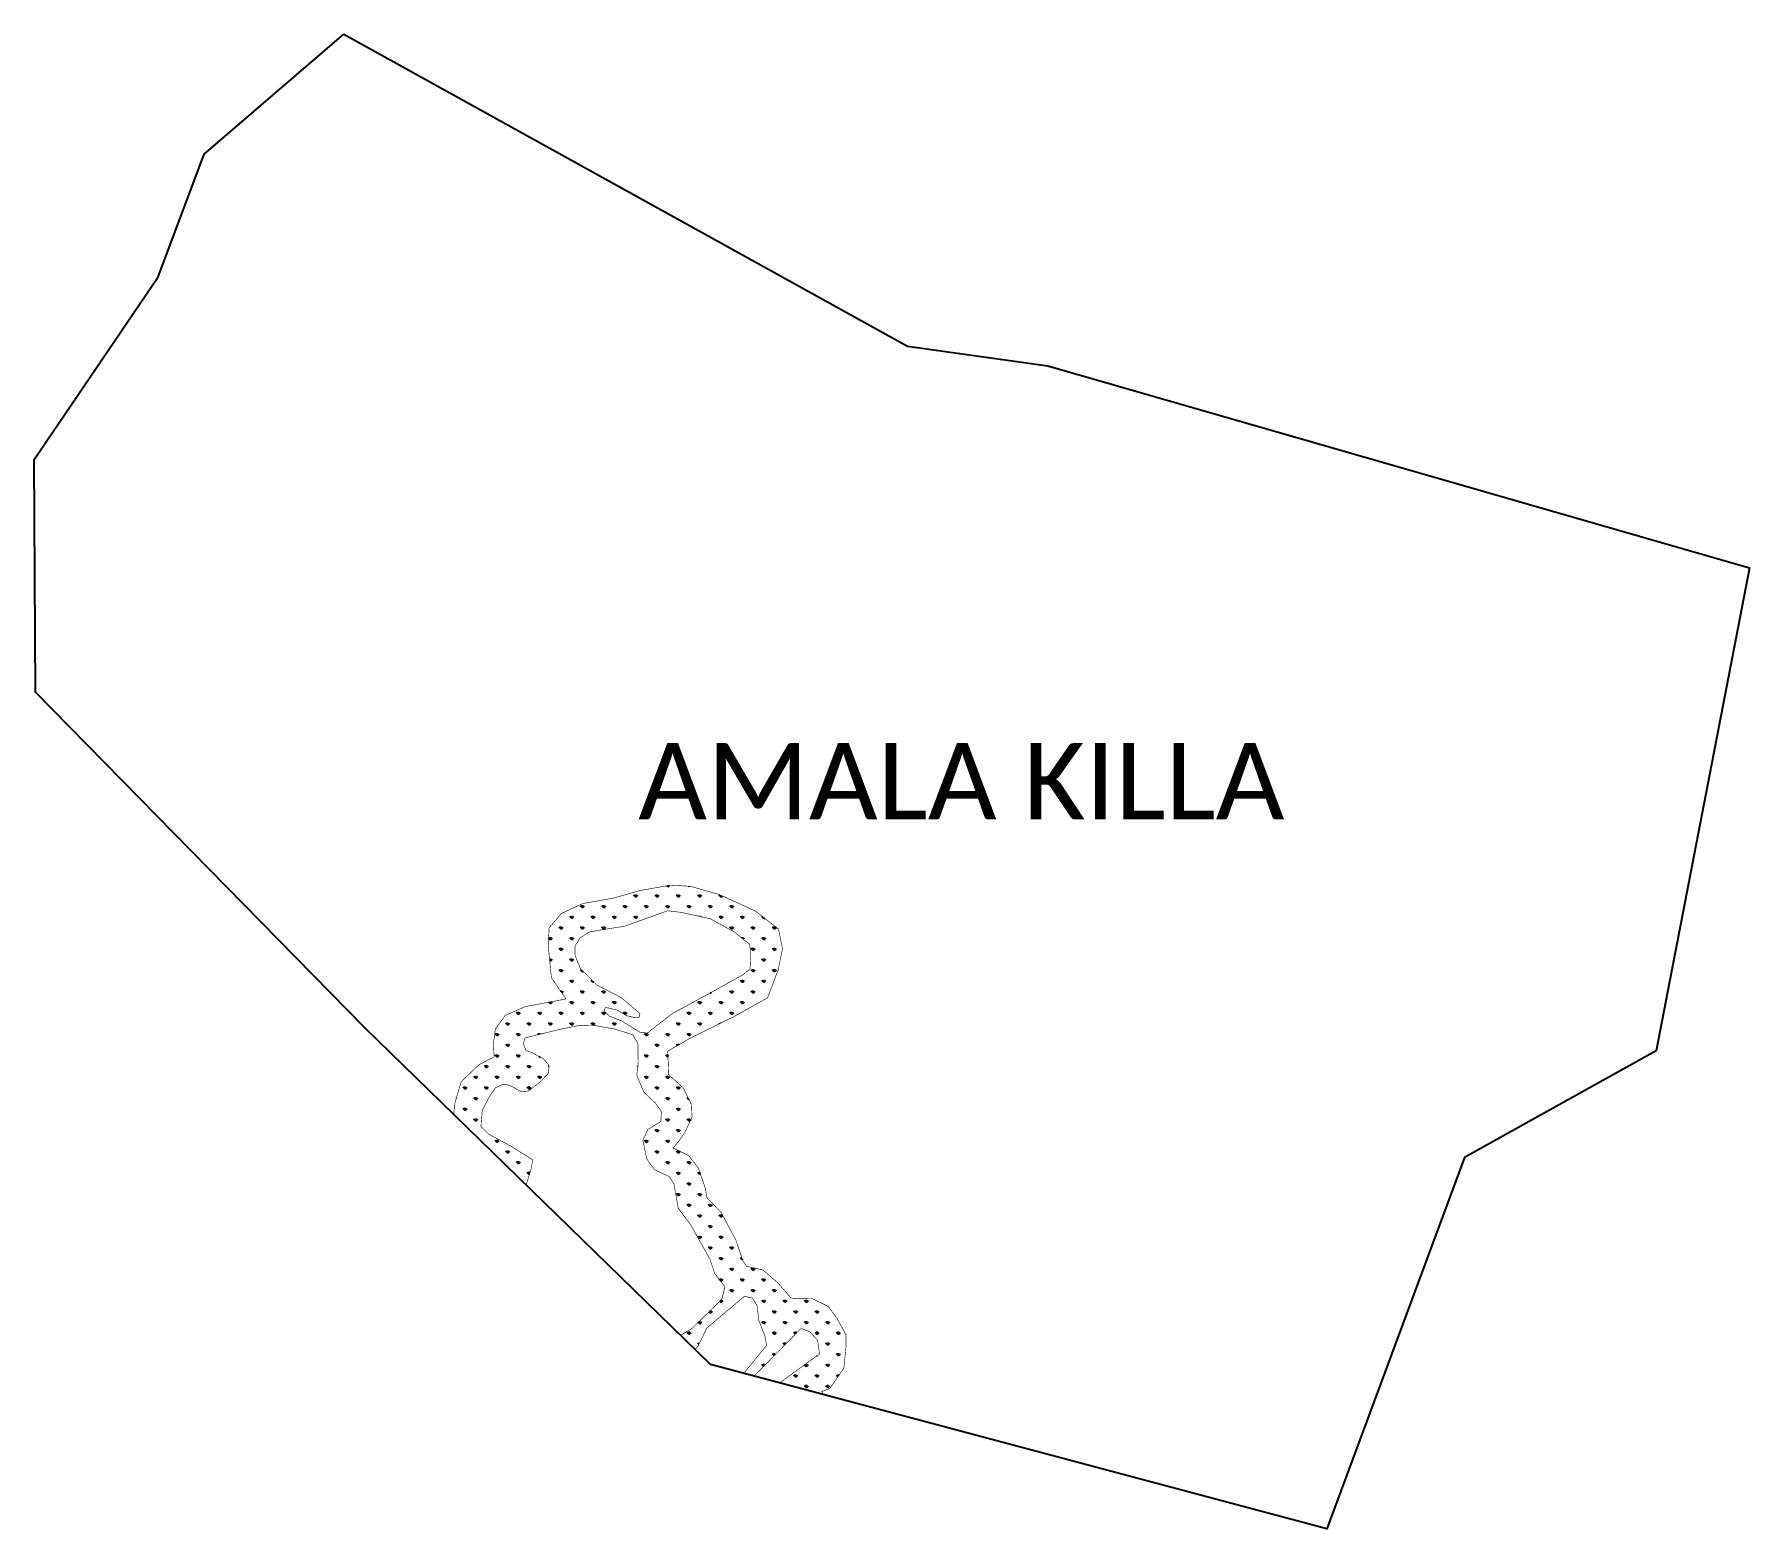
# Model space of a CAD drawing. Header units: metres. Extents: x 260510 to 263399, y 2153282 to 2155799.
import ezdxf

# ---------------------------------------------------------------- set-up
doc = ezdxf.new("R2010")
doc.units = ezdxf.units.M
for name, color, linetype in [('MANGROOVES BUFFER ZONE', 120, 'Continuous'), ('village', 3, 'Continuous'), ('VILLAGE NAME', 250, 'Continuous')]:
    doc.layers.add(name, color=color, linetype=linetype)

msp = doc.modelspace()

# ---------------------------------------------------------------- linework, layer by layer
at = {"layer": 'MANGROOVES BUFFER ZONE', "linetype": 'Continuous'}
for p, q in [((261576.9, 2154363.4), (261575.3, 2154365)), ((261576.9, 2154363.4), (261579.1, 2154365.7)), ((261576.9, 2154363.4), (261576.9, 2154365.3)), ((261612.8, 2154363.4), (261612.2, 2154364.1)), ((261612.8, 2154363.4), (261612.8, 2154364)), ((261612.8, 2154363.4), (261613.4, 2154364)), ((261433.2, 2154327.5), (261429.8, 2154330.9)), ((261433.2, 2154327.5), (261433.2, 2154332.3)), ((261433.2, 2154327.5), (261436.6, 2154330.9)), ((261469.1, 2154327.5), (261465.8, 2154330.9)), ((261469.1, 2154327.5), (261469.1, 2154332.3)), ((261469.1, 2154327.5), (261472.5, 2154330.9)), ((261505.1, 2154327.5), (261501.7, 2154330.9)), ((261505.1, 2154327.5), (261505.1, 2154332.3)), ((261505.1, 2154327.5), (261508.4, 2154330.9)), ((261523, 2154345.5), (261519.7, 2154348.9)), ((261523, 2154345.5), (261523, 2154350.2)), ((261523, 2154345.5), (261526.4, 2154348.9)), ((261541, 2154327.5), (261537.6, 2154330.9)), ((261541, 2154327.5), (261541, 2154332.3)), ((261541, 2154327.5), (261544.3, 2154330.9)), ((261558.9, 2154345.5), (261555.6, 2154348.9)), ((261558.9, 2154345.5), (261558.9, 2154350.2)), ((261558.9, 2154345.5), (261562.3, 2154348.9)), ((261576.9, 2154327.5), (261573.5, 2154330.9)), ((261576.9, 2154327.5), (261576.9, 2154332.3)), ((261576.9, 2154327.5), (261580.3, 2154330.9)), ((261594.9, 2154345.5), (261591.5, 2154348.9)), ((261594.9, 2154345.5), (261594.9, 2154350.2)), ((261594.9, 2154345.5), (261598.2, 2154348.9)), ((261612.8, 2154327.5), (261609.5, 2154330.9)), ((261612.8, 2154327.5), (261612.8, 2154332.3)), ((261612.8, 2154327.5), (261616.2, 2154330.9)), ((261630.8, 2154345.5), (261627.4, 2154348.9)), ((261630.8, 2154345.5), (261630.8, 2154350.2)), ((261630.8, 2154345.5), (261634.1, 2154348.9)), ((261648.7, 2154327.5), (261645.4, 2154330.9)), ((261648.7, 2154327.5), (261648.7, 2154332.3)), ((261648.7, 2154327.5), (261652.1, 2154330.9)), ((261666.7, 2154345.5), (261663.3, 2154348.9)), ((261666.7, 2154345.5), (261666.7, 2154348.7)), ((261666.7, 2154345.5), (261668.9, 2154347.7)), ((261684.7, 2154327.5), (261681.3, 2154330.9)), ((261684.7, 2154327.5), (261684.7, 2154332.3)), ((261684.7, 2154327.5), (261688, 2154330.9)), ((261415.3, 2154309.6), (261411.9, 2154312.9)), ((261415.3, 2154309.6), (261415.3, 2154314.3)), ((261415.3, 2154309.6), (261418.6, 2154312.9)), ((261451.2, 2154309.6), (261447.8, 2154312.9)), ((261451.2, 2154309.6), (261451.2, 2154314.3)), ((261451.2, 2154309.6), (261454.5, 2154312.9)), ((261487.1, 2154309.6), (261483.7, 2154312.9)), ((261487.1, 2154309.6), (261487.1, 2154314.3)), ((261487.1, 2154309.6), (261490.5, 2154312.9)), ((261523, 2154309.6), (261519.7, 2154312.9)), ((261523, 2154309.6), (261523, 2154314.3)), ((261523, 2154309.6), (261526.4, 2154312.9)), ((261630.8, 2154313.2), (261630.8, 2154314.3)), ((261633.8, 2154312.6), (261634.1, 2154312.9)), ((261666.7, 2154309.6), (261663.3, 2154312.9)), ((261666.7, 2154309.6), (261666.7, 2154314.3)), ((261666.7, 2154309.6), (261670.1, 2154312.9)), ((261702.6, 2154309.6), (261699.3, 2154312.9)), ((261702.6, 2154309.6), (261702.6, 2154314.3)), ((261702.6, 2154309.6), (261706, 2154312.9)), ((261738.5, 2154309.6), (261735.2, 2154312.9)), ((261738.5, 2154309.6), (261738.5, 2154311.3)), ((261738.5, 2154309.6), (261739.5, 2154310.5)), ((261379.3, 2154273.6), (261376.1, 2154276.9)), ((261379.3, 2154273.6), (261379.3, 2154278.4)), ((261379.3, 2154273.6), (261382.7, 2154277)), ((261397.3, 2154291.6), (261393.9, 2154295)), ((261397.3, 2154291.6), (261397.3, 2154296.4)), ((261397.3, 2154291.6), (261400.7, 2154295)), ((261415.3, 2154273.6), (261411.9, 2154277)), ((261415.3, 2154273.6), (261415.3, 2154278.4)), ((261415.3, 2154273.6), (261418.6, 2154277)), ((261433.2, 2154291.6), (261429.8, 2154295)), ((261433.2, 2154291.6), (261433.2, 2154296.4)), ((261433.2, 2154291.6), (261436.6, 2154295)), ((261469.1, 2154291.6), (261465.8, 2154295)), ((261469.1, 2154291.6), (261469.1, 2154296.4)), ((261469.1, 2154291.6), (261472.5, 2154295)), ((261684.7, 2154291.6), (261681.3, 2154295)), ((261684.7, 2154291.6), (261684.7, 2154296.4)), ((261684.7, 2154291.6), (261688, 2154295)), ((261702.6, 2154276.1), (261702.6, 2154278.4)), ((261704, 2154275), (261706, 2154277)), ((261720.6, 2154291.6), (261717.2, 2154295)), ((261720.6, 2154291.6), (261720.6, 2154296.4)), ((261720.6, 2154291.6), (261724, 2154295)), ((261738.5, 2154273.6), (261735.2, 2154277)), ((261738.5, 2154273.6), (261738.5, 2154278.4)), ((261738.5, 2154273.6), (261741.9, 2154277)), ((261756.5, 2154291.6), (261753.1, 2154295)), ((261756.5, 2154291.6), (261756.5, 2154296.4)), ((261756.5, 2154291.6), (261759.7, 2154294.8)), ((261379.3, 2154237.7), (261379.3, 2154242.5)), ((261379.3, 2154237.7), (261382.7, 2154241.1)), ((261397.3, 2154255.7), (261393.9, 2154259)), ((261397.3, 2154255.7), (261397.3, 2154260.4)), ((261397.3, 2154255.7), (261400.7, 2154259)), ((261415.3, 2154237.7), (261411.9, 2154241.1)), ((261415.3, 2154237.7), (261415.3, 2154242.5)), ((261415.3, 2154237.7), (261418.6, 2154241.1)), ((261720.6, 2154255.7), (261717.2, 2154259)), ((261720.6, 2154255.7), (261720.6, 2154260.4)), ((261720.6, 2154255.7), (261724, 2154259)), ((261738.5, 2154237.7), (261735.2, 2154241.1)), ((261738.5, 2154237.7), (261738.5, 2154242.5)), ((261738.5, 2154237.7), (261741.9, 2154241.1)), ((261756.5, 2154255.7), (261753.1, 2154259)), ((261756.5, 2154255.7), (261756.5, 2154260.4)), ((261756.5, 2154255.7), (261759.9, 2154259)), ((261379.3, 2154237.7), (261377.9, 2154239.2)), ((261397.3, 2154219.8), (261393.9, 2154223.1)), ((261397.3, 2154219.8), (261397.3, 2154224.5)), ((261397.3, 2154219.8), (261400.7, 2154223.1)), ((261433.2, 2154219.8), (261429.8, 2154223.1)), ((261433.2, 2154219.8), (261433.2, 2154221.9)), ((261433.2, 2154219.8), (261434.3, 2154220.8)), ((261720.6, 2154219.8), (261717.2, 2154223.1)), ((261720.6, 2154219.8), (261720.6, 2154224.5)), ((261720.6, 2154219.8), (261724, 2154223.1)), ((261756.5, 2154219.8), (261753.1, 2154223.1)), ((261756.5, 2154219.8), (261756.5, 2154224.5)), ((261756.5, 2154219.8), (261759.9, 2154223.1)), ((261397.3, 2154186.1), (261397.3, 2154188.6)), ((261398.2, 2154184.8), (261400.7, 2154187.2)), ((261415.3, 2154201.8), (261411.9, 2154205.2)), ((261415.3, 2154201.8), (261415.3, 2154206.6)), ((261415.3, 2154201.8), (261418.6, 2154205.2)), ((261433.2, 2154183.8), (261429.8, 2154187.2)), ((261433.2, 2154183.8), (261433.2, 2154188.6)), ((261433.2, 2154183.8), (261436.6, 2154187.2)), ((261451.2, 2154201.8), (261447.8, 2154205.2)), ((261451.2, 2154201.8), (261451.2, 2154204)), ((261451.2, 2154201.8), (261452.3, 2154202.9)), ((261469.1, 2154183.8), (261465.8, 2154187.2)), ((261469.1, 2154183.8), (261469.1, 2154188.6)), ((261469.1, 2154183.8), (261472.5, 2154187.2)), ((261648.7, 2154183.8), (261648.2, 2154184.3)), ((261648.7, 2154183.8), (261650.5, 2154185.6)), ((261648.7, 2154183.8), (261648.7, 2154184.6)), ((261684.7, 2154183.8), (261681.3, 2154187.2)), ((261684.7, 2154183.8), (261684.7, 2154188.6)), ((261684.7, 2154183.8), (261688, 2154187.2)), ((261702.6, 2154201.8), (261699.3, 2154205.2)), ((261702.6, 2154201.8), (261702.6, 2154206.6)), ((261702.6, 2154201.8), (261706, 2154205.2)), ((261720.6, 2154183.8), (261717.2, 2154187.2)), ((261720.6, 2154183.8), (261720.6, 2154188.6)), ((261720.6, 2154183.8), (261724, 2154187.2)), ((261738.5, 2154201.8), (261735.2, 2154205.2)), ((261738.5, 2154201.8), (261738.5, 2154206.6)), ((261738.5, 2154201.8), (261741.9, 2154205.2)), ((261325.5, 2154147.9), (261325.5, 2154152.7)), ((261361.4, 2154147.9), (261361.4, 2154152.7)), ((261379.3, 2154165.9), (261376.5, 2154168.7)), ((261379.3, 2154165.9), (261379.3, 2154169.3)), ((261379.3, 2154165.9), (261382.7, 2154169.2)), ((261397.3, 2154147.9), (261397.3, 2154152.7)), ((261415.3, 2154165.9), (261411.9, 2154169.2)), ((261415.3, 2154165.9), (261415.3, 2154170.6)), ((261415.3, 2154165.9), (261418.6, 2154169.2)), ((261433.2, 2154147.9), (261433.2, 2154152.7)), ((261451.2, 2154165.9), (261447.8, 2154169.2)), ((261451.2, 2154165.9), (261451.2, 2154170.6)), ((261451.2, 2154165.9), (261454.5, 2154169.2)), ((261469.1, 2154147.9), (261469.1, 2154152.7)), ((261487.1, 2154165.9), (261483.7, 2154169.2)), ((261487.1, 2154165.9), (261487.1, 2154170.6)), ((261487.1, 2154165.9), (261490.5, 2154169.2)), ((261505.1, 2154147.9), (261505.1, 2154152.7)), ((261612.8, 2154147.9), (261612.8, 2154152.7)), ((261630.8, 2154165.9), (261627.4, 2154169.2)), ((261630.8, 2154165.9), (261630.8, 2154170.6)), ((261630.8, 2154165.9), (261634.1, 2154169.2)), ((261648.7, 2154147.9), (261648.7, 2154152.7)), ((261666.7, 2154165.9), (261663.3, 2154169.2)), ((261666.7, 2154165.9), (261666.7, 2154170.6)), ((261666.7, 2154165.9), (261670.1, 2154169.2)), ((261684.7, 2154147.9), (261684.7, 2154152.7)), ((261702.6, 2154165.9), (261699.3, 2154169.2)), ((261702.6, 2154165.9), (261702.6, 2154170.6)), ((261702.6, 2154165.9), (261706, 2154169.2)), ((261307.5, 2154130), (261304.1, 2154133.3)), ((261307.5, 2154130), (261307.5, 2154134.7)), ((261307.5, 2154130), (261310.9, 2154133.3)), ((261325.5, 2154147.9), (261322.1, 2154151.3)), ((261325.5, 2154147.9), (261328.8, 2154151.3)), ((261343.4, 2154130), (261340, 2154133.3)), ((261343.4, 2154130), (261343.4, 2154134.7)), ((261343.4, 2154130), (261346.8, 2154133.3)), ((261361.4, 2154147.9), (261358, 2154151.3)), ((261361.4, 2154147.9), (261364.7, 2154151.3)), ((261379.3, 2154130), (261376, 2154133.3)), ((261379.3, 2154130), (261379.3, 2154134.7)), ((261379.3, 2154130), (261382.7, 2154133.3)), ((261397.3, 2154147.9), (261393.9, 2154151.3)), ((261397.3, 2154147.9), (261400.7, 2154151.3)), ((261415.3, 2154130), (261411.9, 2154133.3)), ((261415.3, 2154130), (261415.3, 2154134.7)), ((261415.3, 2154130), (261418.6, 2154133.3)), ((261433.2, 2154147.9), (261429.8, 2154151.3)), ((261433.2, 2154147.9), (261436.6, 2154151.3)), ((261451.2, 2154130), (261447.8, 2154133.3)), ((261451.2, 2154130), (261451.2, 2154134.7)), ((261451.2, 2154130), (261454.5, 2154133.3)), ((261469.1, 2154147.9), (261465.8, 2154151.3)), ((261469.1, 2154147.9), (261472.5, 2154151.3)), ((261487.1, 2154130), (261483.7, 2154133.3)), ((261487.1, 2154130), (261487.1, 2154134.7)), ((261487.1, 2154130), (261490.5, 2154133.3)), ((261505.1, 2154147.9), (261501.7, 2154151.3)), ((261505.1, 2154147.9), (261508.4, 2154151.3)), ((261558.9, 2154130), (261559.2, 2154130.2)), ((261558.9, 2154130), (261558.9, 2154130)), ((261558.9, 2154130), (261558.9, 2154130)), ((261594.9, 2154130), (261591.5, 2154133.3)), ((261594.9, 2154130), (261594.9, 2154134.7)), ((261594.9, 2154130), (261598.2, 2154133.3)), ((261612.8, 2154147.9), (261609.5, 2154151.3)), ((261612.8, 2154147.9), (261616.2, 2154151.3)), ((261630.8, 2154130), (261627.4, 2154133.3)), ((261630.8, 2154130), (261630.8, 2154134.7)), ((261630.8, 2154130), (261634.1, 2154133.3)), ((261648.7, 2154147.9), (261645.4, 2154151.3)), ((261648.7, 2154147.9), (261652.1, 2154151.3)), ((261664, 2154132.6), (261663.3, 2154133.3)), ((261666.7, 2154133.9), (261666.7, 2154134.7)), ((261684.7, 2154147.9), (261681.3, 2154151.3)), ((261684.7, 2154147.9), (261688, 2154151.3)), ((261289.5, 2154112), (261286.2, 2154115.4)), ((261289.5, 2154112), (261289.5, 2154116.8)), ((261289.5, 2154112), (261292.9, 2154115.4)), ((261307.5, 2154094), (261304.1, 2154097.4)), ((261307.5, 2154094), (261307.5, 2154098.8)), ((261307.5, 2154094), (261310.9, 2154097.4)), ((261325.5, 2154112), (261322.1, 2154115.4)), ((261325.5, 2154112), (261325.5, 2154116.8)), ((261325.5, 2154112), (261328.8, 2154115.4)), ((261359.1, 2154114.2), (261358, 2154115.4)), ((261361.4, 2154114.8), (261361.4, 2154116.8)), ((261541, 2154112), (261537.6, 2154115.4)), ((261541, 2154112), (261541, 2154116.8)), ((261541, 2154112), (261544.3, 2154115.4)), ((261558.9, 2154094), (261555.6, 2154097.4)), ((261558.9, 2154094), (261558.9, 2154098.8)), ((261558.9, 2154094), (261562.3, 2154097.4)), ((261576.9, 2154112), (261573.5, 2154115.4)), ((261576.9, 2154112), (261576.9, 2154116.8)), ((261576.9, 2154112), (261580.3, 2154115.4)), ((261593.1, 2154095.8), (261591.5, 2154097.4)), ((261594.9, 2154096.8), (261594.9, 2154098.8)), ((261612.8, 2154112), (261609.5, 2154115.4)), ((261612.8, 2154112), (261612.8, 2154116.8)), ((261612.8, 2154112), (261616.2, 2154115.4)), ((261289.5, 2154076.1), (261286.2, 2154079.4)), ((261289.5, 2154076.1), (261289.5, 2154080.8)), ((261289.5, 2154076.1), (261292.9, 2154079.4)), ((261325.5, 2154076.1), (261322.1, 2154079.4)), ((261325.5, 2154076.1), (261325.5, 2154080.8)), ((261325.5, 2154076.1), (261328.8, 2154079.4)), ((261361.4, 2154076.1), (261360, 2154077.5)), ((261361.4, 2154076.1), (261361.4, 2154076.7)), ((261361.4, 2154076.1), (261361.8, 2154076.5)), ((261541, 2154076.1), (261537.6, 2154079.4)), ((261541, 2154076.1), (261541, 2154080.8)), ((261541, 2154076.1), (261544.3, 2154079.4)), ((261576.9, 2154076.1), (261573.5, 2154079.4)), ((261576.9, 2154076.1), (261576.9, 2154080.8)), ((261576.9, 2154076.1), (261577.2, 2154076.4)), ((261253.6, 2154040.2), (261250.2, 2154043.5)), ((261253.6, 2154040.2), (261253.6, 2154044.9)), ((261253.6, 2154040.2), (261257, 2154043.5)), ((261271.6, 2154058.1), (261268.2, 2154061.5)), ((261271.6, 2154058.1), (261271.6, 2154062.9)), ((261271.6, 2154058.1), (261274.9, 2154061.5)), ((261289.5, 2154040.2), (261286.2, 2154043.5)), ((261289.5, 2154040.2), (261289.5, 2154044.9)), ((261289.5, 2154040.2), (261292.9, 2154043.5)), ((261307.5, 2154058.1), (261304.1, 2154061.5)), ((261307.5, 2154058.1), (261307.5, 2154062.9)), ((261307.5, 2154058.1), (261310.9, 2154061.5)), ((261325.5, 2154040.2), (261322.1, 2154043.5)), ((261325.5, 2154040.2), (261325.5, 2154044.9)), ((261325.5, 2154040.2), (261328.8, 2154043.5)), ((261343.4, 2154058.1), (261340, 2154061.5)), ((261343.4, 2154058.1), (261343.4, 2154062.9)), ((261343.4, 2154058.1), (261346.8, 2154061.5)), ((261361.4, 2154040.2), (261358, 2154043.5)), ((261361.4, 2154040.2), (261361.4, 2154044.9)), ((261361.4, 2154040.2), (261364.7, 2154043.5)), ((261376.9, 2154060.6), (261376, 2154061.5)), ((261526.1, 2154061.2), (261526.4, 2154061.5)), ((261541, 2154040.2), (261537.6, 2154043.5)), ((261541, 2154040.2), (261541, 2154044.9)), ((261541, 2154040.2), (261544.3, 2154043.5)), ((261558.9, 2154058.1), (261555.6, 2154061.5)), ((261558.9, 2154058.1), (261558.9, 2154062.9)), ((261558.9, 2154058.1), (261562.3, 2154061.5)), ((261576.9, 2154040.2), (261573.5, 2154043.5)), ((261576.9, 2154040.2), (261576.9, 2154044.9)), ((261576.9, 2154040.2), (261580.3, 2154043.5)), ((261235.7, 2154022.2), (261232.3, 2154025.6)), ((261235.7, 2154022.2), (261235.7, 2154027)), ((261235.7, 2154022.2), (261239, 2154025.6)), ((261253.6, 2154004.2), (261253.6, 2154009)), ((261271.6, 2154022.2), (261268.2, 2154025.6)), ((261271.6, 2154022.2), (261271.6, 2154027)), ((261271.6, 2154022.2), (261274.9, 2154025.6)), ((261343.4, 2154022.2), (261340, 2154025.6)), ((261343.4, 2154022.2), (261343.4, 2154027)), ((261343.4, 2154022.2), (261346.8, 2154025.6)), ((261558.9, 2154022.2), (261555.6, 2154025.6)), ((261558.9, 2154022.2), (261558.9, 2154027)), ((261558.9, 2154022.2), (261562.3, 2154025.6)), ((261576.9, 2154004.2), (261576.9, 2154009)), ((261594.9, 2154022.2), (261591.5, 2154025.6)), ((261594.9, 2154022.2), (261594.9, 2154027)), ((261594.9, 2154022.2), (261598.2, 2154025.6)), ((261220.8, 2154007.3), (261221.1, 2154007.6)), ((261235.7, 2153986.3), (261232.3, 2153989.6)), ((261235.7, 2153986.3), (261235.7, 2153991)), ((261235.7, 2153986.3), (261239, 2153989.6)), ((261253.6, 2154004.2), (261250.2, 2154007.6)), ((261253.6, 2154004.2), (261257, 2154007.6)), ((261576.9, 2154004.2), (261573.5, 2154007.6)), ((261576.9, 2154004.2), (261580.3, 2154007.6)), ((261594.9, 2153986.3), (261591.5, 2153989.6)), ((261594.9, 2153986.3), (261594.9, 2153991)), ((261594.9, 2153986.3), (261598.2, 2153989.6)), ((261612.6, 2154004.4), (261609.5, 2154007.6)), ((261253.6, 2153968.3), (261250.2, 2153971.7)), ((261253.6, 2153968.3), (261253.6, 2153973.1)), ((261253.6, 2153968.3), (261257, 2153971.7)), ((261558.9, 2153950.4), (261555.6, 2153953.7)), ((261558.9, 2153950.4), (261558.9, 2153955.1)), ((261558.9, 2153950.4), (261562.3, 2153953.7)), ((261576.9, 2153968.3), (261573.5, 2153971.7)), ((261576.9, 2153968.3), (261576.9, 2153973.1)), ((261576.9, 2153968.3), (261580.3, 2153971.7)), ((261594.9, 2153950.4), (261591.5, 2153953.7)), ((261594.9, 2153950.4), (261594.9, 2153955.1)), ((261594.9, 2153950.4), (261598.2, 2153953.7)), ((261612.8, 2153968.3), (261609.5, 2153971.7)), ((261612.8, 2153968.3), (261612.8, 2153973.1)), ((261612.8, 2153968.3), (261615.9, 2153971.4)), ((261289.5, 2153932.4), (261286.2, 2153935.8)), ((261289.5, 2153932.4), (261289.5, 2153937.2)), ((261289.5, 2153932.4), (261292.9, 2153935.8)), ((261541, 2153932.4), (261537.6, 2153935.8)), ((261541, 2153932.4), (261541, 2153937.2)), ((261541, 2153932.4), (261544.3, 2153935.8)), ((261576.9, 2153932.4), (261573.5, 2153935.8)), ((261576.9, 2153932.4), (261576.9, 2153937.2)), ((261576.9, 2153932.4), (261580.3, 2153935.8)), ((261307.5, 2153914.4), (261304.1, 2153917.8)), ((261307.5, 2153914.4), (261307.5, 2153919.2)), ((261307.5, 2153914.4), (261310.9, 2153917.8)), ((261325.5, 2153896.5), (261322.1, 2153899.8)), ((261325.5, 2153896.5), (261325.5, 2153901.2)), ((261325.5, 2153896.5), (261328.8, 2153899.8)), ((261558.9, 2153914.4), (261555.6, 2153917.8)), ((261558.9, 2153914.4), (261558.9, 2153919.2)), ((261558.9, 2153914.4), (261562.3, 2153917.8)), ((261576.9, 2153896.5), (261573.5, 2153899.8)), ((261576.9, 2153896.5), (261576.9, 2153901.2)), ((261576.9, 2153896.5), (261580.3, 2153899.8)), ((261594.9, 2153914.4), (261591.5, 2153917.8)), ((261594.9, 2153914.4), (261594.9, 2153918.8)), ((261594.9, 2153914.4), (261597.8, 2153917.4)), ((261612.8, 2153896.5), (261609.5, 2153899.8)), ((261612.8, 2153896.5), (261612.8, 2153901.2)), ((261612.8, 2153896.5), (261616.2, 2153899.8)), ((261343.4, 2153878.5), (261340, 2153881.9)), ((261343.4, 2153878.5), (261343.4, 2153883.3)), ((261343.4, 2153878.5), (261343.9, 2153878.9)), ((261594.9, 2153878.5), (261591.5, 2153881.9)), ((261594.9, 2153878.5), (261594.9, 2153883.3)), ((261594.9, 2153878.5), (261598.2, 2153881.9)), ((261612.8, 2153860.5), (261609.5, 2153863.9)), ((261612.8, 2153860.5), (261612.8, 2153865.3)), ((261612.8, 2153860.5), (261616.2, 2153863.9)), ((261630.8, 2153878.5), (261627.4, 2153881.9)), ((261630.8, 2153878.5), (261630.8, 2153882.4)), ((261630.8, 2153878.5), (261631.8, 2153879.5)), ((261594.9, 2153842.6), (261591.5, 2153846)), ((261594.9, 2153842.6), (261594.9, 2153847.4)), ((261594.9, 2153842.6), (261598.2, 2153846)), ((261630.8, 2153842.6), (261627.4, 2153846)), ((261630.8, 2153842.6), (261630.8, 2153847.4)), ((261630.8, 2153842.6), (261634.1, 2153846)), ((261612.8, 2153824.6), (261609.5, 2153828)), ((261612.8, 2153824.6), (261612.8, 2153829.4)), ((261612.8, 2153824.6), (261616.2, 2153828)), ((261630.8, 2153806.7), (261627.4, 2153810)), ((261630.8, 2153806.7), (261630.8, 2153811.4)), ((261630.8, 2153806.7), (261634.1, 2153810)), ((261648.7, 2153824.6), (261645.4, 2153828)), ((261648.7, 2153824.6), (261648.7, 2153829.4)), ((261648.7, 2153824.6), (261652.1, 2153828)), ((261666.7, 2153806.7), (261663.3, 2153810)), ((261666.7, 2153806.7), (261666.7, 2153811.4)), ((261666.7, 2153806.7), (261669.5, 2153809.5)), ((261648.7, 2153788.7), (261645.4, 2153792.1)), ((261648.7, 2153788.7), (261648.7, 2153793.5)), ((261648.7, 2153788.7), (261652.1, 2153792.1)), ((261630.8, 2153770.7), (261627.4, 2153774.1)), ((261630.8, 2153770.7), (261630.8, 2153775.5)), ((261630.8, 2153770.7), (261634.1, 2153774.1)), ((261648.7, 2153752.8), (261645.4, 2153756.2)), ((261648.7, 2153752.8), (261648.7, 2153757.5)), ((261648.7, 2153752.8), (261652.1, 2153756.2)), ((261666.7, 2153770.7), (261663.3, 2153774.1)), ((261666.7, 2153770.7), (261666.7, 2153775.5)), ((261666.7, 2153770.7), (261670.1, 2153774.1)), ((261684.7, 2153752.8), (261681.3, 2153756.2)), ((261684.7, 2153752.8), (261684.7, 2153757.5)), ((261684.7, 2153752.8), (261688, 2153756.2)), ((261666.7, 2153734.8), (261663.3, 2153738.2)), ((261666.7, 2153734.8), (261666.7, 2153739.6)), ((261666.7, 2153734.8), (261670.1, 2153738.2)), ((261684.7, 2153716.9), (261681.3, 2153720.2)), ((261684.7, 2153716.9), (261684.7, 2153721.6)), ((261684.7, 2153716.9), (261688, 2153720.2)), ((261702.6, 2153734.8), (261699.3, 2153738.2)), ((261702.6, 2153734.8), (261702.6, 2153735.2)), ((261702.6, 2153734.8), (261702.7, 2153734.9)), ((261720.6, 2153716.9), (261717.2, 2153720.2)), ((261720.6, 2153716.9), (261720.6, 2153721.5)), ((261720.6, 2153716.9), (261724, 2153720.2)), ((261666.7, 2153698.9), (261663.3, 2153702.3)), ((261666.7, 2153698.9), (261666.7, 2153703.7)), ((261666.7, 2153698.9), (261670.1, 2153702.3)), ((261702.6, 2153698.9), (261699.3, 2153702.3)), ((261702.6, 2153698.9), (261702.6, 2153703.7)), ((261702.6, 2153698.9), (261706, 2153702.3)), ((261738.5, 2153698.9), (261735.2, 2153702.3)), ((261738.5, 2153698.9), (261738.5, 2153703.7)), ((261738.5, 2153698.9), (261741.9, 2153702.3)), ((261666.7, 2153663), (261664.5, 2153665.2)), ((261666.7, 2153663), (261666.7, 2153667.3)), ((261666.7, 2153663), (261670.1, 2153666.4)), ((261684.7, 2153680.9), (261681.3, 2153684.3)), ((261684.7, 2153680.9), (261684.7, 2153685.7)), ((261684.7, 2153680.9), (261688, 2153684.3)), ((261720.6, 2153680.9), (261717.2, 2153684.3)), ((261720.6, 2153680.9), (261720.6, 2153685.7)), ((261720.6, 2153680.9), (261724, 2153684.3)), ((261738.5, 2153663), (261735.2, 2153666.4)), ((261738.5, 2153663), (261738.5, 2153667.7)), ((261738.5, 2153663), (261741.9, 2153666.4)), ((261756.5, 2153680.9), (261753.1, 2153684.3)), ((261756.5, 2153680.9), (261756.5, 2153685.7)), ((261756.5, 2153680.9), (261759.9, 2153684.3)), ((261774.5, 2153663), (261771.1, 2153666.4)), ((261774.5, 2153663), (261774.5, 2153667.7)), ((261774.5, 2153663), (261777.8, 2153666.4)), ((261810.4, 2153663), (261807, 2153666.4)), ((261810.4, 2153663), (261810.4, 2153667.7)), ((261810.4, 2153663), (261813.8, 2153666.4)), ((261648.7, 2153645), (261646.3, 2153647.4)), ((261648.7, 2153645), (261648.7, 2153649.8)), ((261648.7, 2153645), (261652.1, 2153648.4)), ((261756.5, 2153645), (261753.1, 2153648.4)), ((261756.5, 2153645), (261756.5, 2153649.8)), ((261756.5, 2153645), (261759.9, 2153648.4)), ((261792.4, 2153645), (261789.1, 2153648.4)), ((261792.4, 2153645), (261792.4, 2153649.8)), ((261792.4, 2153645), (261795.8, 2153648.4)), ((261828.3, 2153645), (261825, 2153648.4)), ((261828.3, 2153645), (261828.3, 2153649.8)), ((261828.3, 2153645), (261831.7, 2153648.4)), ((261612.8, 2153609.1), (261609.5, 2153612.5)), ((261612.8, 2153609.1), (261612.8, 2153613.9)), ((261612.8, 2153609.1), (261616.2, 2153612.5)), ((261630.8, 2153627.1), (261628.2, 2153629.7)), ((261630.8, 2153627.1), (261630.8, 2153631.8)), ((261630.8, 2153627.1), (261634.1, 2153630.4)), ((261738.5, 2153627.1), (261735.2, 2153630.4)), ((261738.5, 2153627.1), (261738.5, 2153631.8)), ((261738.5, 2153627.1), (261741.9, 2153630.4)), ((261756.5, 2153609.1), (261753.1, 2153612.5)), ((261756.5, 2153609.1), (261756.5, 2153613.9)), ((261756.5, 2153609.1), (261759.9, 2153612.5)), ((261774.5, 2153627.1), (261771.1, 2153630.4)), ((261774.5, 2153627.1), (261774.5, 2153631.8)), ((261774.5, 2153627.1), (261777.8, 2153630.4)), ((261791.8, 2153609.8), (261789.1, 2153612.5)), ((261792.4, 2153610.4), (261792.4, 2153613.9)), ((261810.4, 2153627.1), (261807, 2153630.4)), ((261810.4, 2153627.1), (261810.4, 2153631.8)), ((261810.4, 2153627.1), (261813.8, 2153630.4)), ((261828.3, 2153609.1), (261825, 2153612.5)), ((261828.3, 2153609.1), (261828.3, 2153613.9)), ((261828.3, 2153609.1), (261831.7, 2153612.5)), ((261846.3, 2153627.1), (261842.9, 2153630.4)), ((261846.3, 2153627.1), (261846.3, 2153631.8)), ((261846.3, 2153627.1), (261849.7, 2153630.4)), ((261864.3, 2153609.1), (261860.9, 2153612.5)), ((261864.3, 2153609.1), (261864.3, 2153613.9)), ((261864.3, 2153609.1), (261867.6, 2153612.5)), ((261629.3, 2153592.7), (261627.4, 2153594.5)), ((261630.8, 2153595.8), (261630.8, 2153595.9)), ((261756.1, 2153573.6), (261753.1, 2153576.5)), ((261756.5, 2153574), (261756.5, 2153577.9)), ((261773.9, 2153591.7), (261771.1, 2153594.5)), ((261774.5, 2153592.2), (261774.5, 2153595.9)), ((261846.3, 2153591.1), (261842.9, 2153594.5)), ((261846.3, 2153591.1), (261846.3, 2153595.9)), ((261846.3, 2153591.1), (261849.7, 2153594.5)), ((261864.3, 2153573.2), (261860.9, 2153576.5)), ((261864.3, 2153573.2), (261864.3, 2153577.9)), ((261864.3, 2153573.2), (261867.6, 2153576.5)), ((261738.3, 2153555.5), (261735.2, 2153558.6)), ((261738.5, 2153555.8), (261738.5, 2153560)), ((261810.4, 2153555.2), (261807.3, 2153558.3)), ((261810.4, 2153555.2), (261810.4, 2153560)), ((261810.4, 2153555.2), (261813.8, 2153558.6)), ((261828.3, 2153573.2), (261828.7, 2153573.5)), ((261828.3, 2153573.2), (261828.3, 2153573.3)), ((261828.3, 2153573.2), (261828.3, 2153573.2)), ((261846.3, 2153555.2), (261842.9, 2153558.6)), ((261846.3, 2153555.2), (261846.3, 2153560)), ((261846.3, 2153555.2), (261849.7, 2153558.6)), ((261792.4, 2153537.3), (261789.1, 2153540.6)), ((261792.4, 2153537.3), (261792.4, 2153542)), ((261792.4, 2153537.3), (261795.8, 2153540.6)), ((261810.4, 2153519.3), (261807, 2153522.7)), ((261810.4, 2153519.3), (261810.4, 2153524.1)), ((261810.4, 2153519.3), (261813.8, 2153522.7)), ((261828.3, 2153537.3), (261825, 2153540.6)), ((261828.3, 2153537.3), (261828.3, 2153542)), ((261828.3, 2153537.3), (261831.7, 2153540.6)), ((261846.3, 2153519.3), (261842.9, 2153522.7)), ((261846.3, 2153519.3), (261846.3, 2153524.1)), ((261846.3, 2153519.3), (261849.7, 2153522.7)), ((261863.4, 2153538.1), (261860.9, 2153540.6)), ((261864.3, 2153539.3), (261864.3, 2153542))]:
    msp.add_line(p, q, dxfattribs=at)
at = {"layer": 'MANGROOVES BUFFER ZONE', "const_width": 1, "flags": 128}
for points in [[(261216.5, 2153980.1), (261217.7, 2153996.6), (261228.7, 2154034.8), (261258.6, 2154063.3), (261284.4, 2154076.8), (261283.1, 2154098.9), (261286.4, 2154123.4), (261302.8, 2154146.5), (261336.7, 2154161.3), (261374.2, 2154168.3), (261405.4, 2154174.3), (261380.8, 2154210.2), (261375.4, 2154264.4), (261377, 2154294.3), (261397.9, 2154318.4), (261433.8, 2154335), (261485.2, 2154344.1), (261528, 2154356.4), (261581, 2154366), (261615.3, 2154363.9), (261664, 2154350), (261724.5, 2154322.1), (261763.1, 2154292.2), (261770, 2154259.5), (261763.1, 2154224.7), (261744.9, 2154176.1), (261687, 2154143.9), (261615.8, 2154108.9), (261576.7, 2154086.4), (261578.5, 2154046.6), (261603, 2154024.1), (261616.7, 2153996), (261617.7, 2153975.2), (261605.3, 2153949.1), (261594.6, 2153933.7), (261585.9, 2153923.3), (261612.5, 2153910.1), (261628.5, 2153889), (261640.3, 2153854.5), (261642.3, 2153840.1), (261666.8, 2153814.6), (261691.6, 2153768), (261703, 2153734.1), (261709.3, 2153724.1), (261737.2, 2153717.7), (261761.6, 2153696.6), (261784.5, 2153670.3), (261819.7, 2153669.7), (261847.2, 2153656.3), (261861.6, 2153636.5), (261877, 2153608.7), (261876.7, 2153586.6), (261873.3, 2153552.3), (261849.5, 2153518.1), (261836.1, 2153513.1), (261838.7, 2153508.2)], [(261338.4, 2153861.2), (261346.4, 2153887.2), (261349.4, 2153903.3), (261311.8, 2153926.8), (261275.2, 2153946.6), (261262.1, 2153959.4), (261264.4, 2153986.7), (261275.6, 2154008.1), (261286.4, 2154024.6), (261299.3, 2154030.5), (261310.8, 2154028.8), (261329.7, 2154018.2), (261342.2, 2154019.2), (261360.6, 2154033.6), (261375.4, 2154048.8), (261377.1, 2154061.9), (261367.5, 2154073.4), (261348.4, 2154083.6), (261338.2, 2154087.3), (261333.6, 2154098.5), (261336.6, 2154108.7), (261395.2, 2154123.1), (261424.5, 2154129.1), (261452.8, 2154129.7), (261488, 2154123.5), (261518, 2154113.9), (261526.5, 2154098.8), (261526.9, 2154068.5), (261524.6, 2154045.5), (261536.7, 2154016.9), (261555.8, 2153999.1), (261566, 2153984.6), (261565.1, 2153967.7), (261543.3, 2153954.5), (261534.8, 2153936.4), (261541.4, 2153904.8), (261554.5, 2153886.7), (261579.5, 2153874.9), (261587.1, 2153862.7), (261594.4, 2153822), (261615.4, 2153793.7), (261648, 2153735.5), (261655.9, 2153711.8), (261673.1, 2153689.4), (261667.8, 2153668.4), (261617.1, 2153618.9), (261598.5, 2153607.8)], [(261622.9, 2153584), (261628.2, 2153590.6), (261642.5, 2153620), (261706, 2153673.5), (261719.2, 2153670.6), (261727.1, 2153658), (261730.1, 2153632.9), (261740.4, 2153606.1), (261743.3, 2153590.9), (261713.6, 2153554.6), (261705, 2153543.8)], [(261722.2, 2153539.2), (261801.2, 2153619.3), (261816.1, 2153613.7), (261829.3, 2153599.2), (261832.3, 2153576), (261811.1, 2153561.2), (261765.5, 2153527.8), (261765.3, 2153527.7)]]:
    msp.add_lwpolyline(points, dxfattribs=at)
msp.add_lwpolyline([(261529.9, 2154149.6), (261498.3, 2154176.6), (261457.3, 2154197.9), (261429.6, 2154225.5), (261420.8, 2154247.2), (261420.4, 2154263), (261429, 2154277.1), (261444.1, 2154286.9), (261470.4, 2154291.5), (261504.3, 2154296.8), (261551, 2154313.6), (261576.3, 2154322.8), (261598.6, 2154320.2), (261648.6, 2154309.4), (261689, 2154287), (261714.7, 2154266.3), (261716.7, 2154247.9), (261715.3, 2154224.9), (261703.5, 2154215.1), (261652.5, 2154186.7), (261585.5, 2154150.2), (261557.9, 2154129.2), (261542.4, 2154116.7), (261529.6, 2154118.4), (261499, 2154137.4), (261478, 2154145.6), (261469.4, 2154155.1), (261472.1, 2154160.1), (261490.5, 2154155.8), (261508.2, 2154145.9), (261521.4, 2154142.7), (261528.9, 2154143.6)], close=True, dxfattribs=at)
at = {"layer": 'village'}
msp.add_lwpolyline([(260796, 2155597.1), (261031.3, 2155799)], dxfattribs=at)
at = {"layer": 'village', "color": 3, "true_color": 0x00ff00}
for points in [[(261031.3, 2155799, 0), (261980.4, 2155273.8, 0), (262217.1, 2155240.5, 0), (263398.8, 2154900.5, 0)], [(263398.8, 2154900.5, 0), (263241.1, 2154086.9, 0), (262918.8, 2153907.1, 0), (262686.8, 2153282, 0), (261648.8, 2153558.8, 0), (261067.4, 2154125.3, 0), (260512.2, 2154690.9, 0), (260510, 2155083, 0), (260718.4, 2155390.3, 0), (260796, 2155597.1, 0)]]:
    msp.add_polyline3d(points, dxfattribs=at)

# ---------------------------------------------------------------- texts
at = {"layer": 'VILLAGE NAME', "insert": (261526.9, 2154605.2), "char_height": 128.647, "attachment_point": 1}
msp.add_mtext_dynamic_manual_height_columns('{\\fCalibri|b0|i0|c0|p34;AMALA KILLA }', width=1334.797, gutter_width=643.2, heights=[0], dxfattribs=at)

doc.saveas('drawing.dxf')
